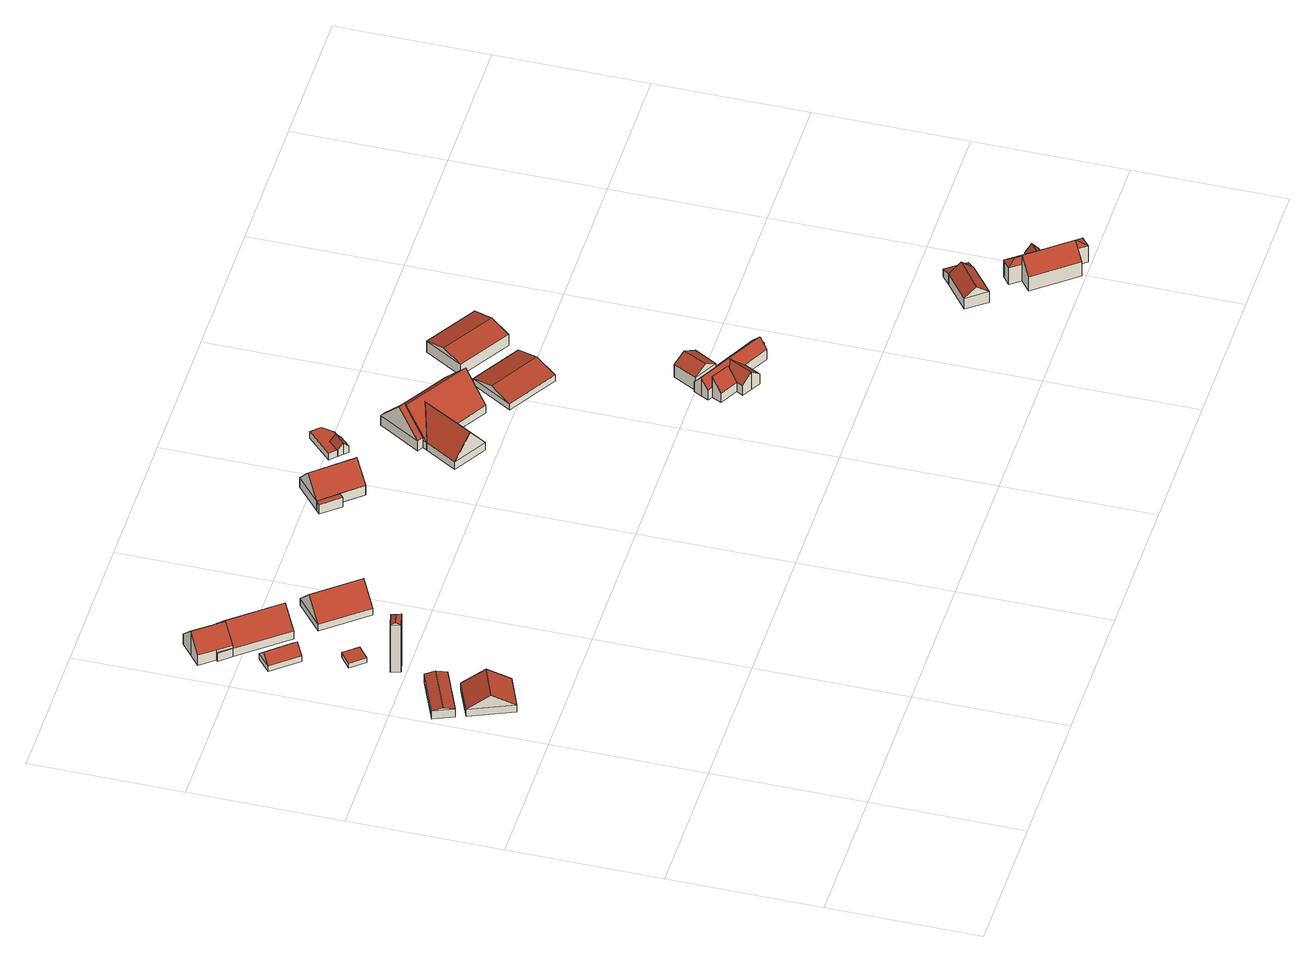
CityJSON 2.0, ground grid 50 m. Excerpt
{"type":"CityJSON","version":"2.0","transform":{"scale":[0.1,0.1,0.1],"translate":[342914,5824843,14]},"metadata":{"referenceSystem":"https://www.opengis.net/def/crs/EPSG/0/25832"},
"CityObjects":{
"building1":{"type":"Building","attributes":{"Gemeindeschluessel":"03456024","AbsoluteHoehe":"15.842","MittlereTraufHoehe":"18.583","Firsthoehe":"23.283","function":"31001_2000","roofType":"3100","measuredHeight":7.44},"address":[{"country":"Germany","locality":"Wielen"}],"geometry":[{"type":"MultiSurface","lod":"2","boundaries":[[[0,1,2,3]],[[4,5,6,7]],[[8,6,5,9]],[[7,6,8]],[[9,5,4]],[[8,3,2,7]],[[7,2,1,4]],[[4,1,0,9]],[[9,0,3,8]]],"semantics":{"surfaces":[{"type":"GroundSurface"},{"type":"RoofSurface"},{"type":"WallSurface"}],"values":[0,1,1,2,2,2,2,2,2]}}]},
"building2":{"type":"Building","attributes":{"Gemeindeschluessel":"03456024","AbsoluteHoehe":"15.86","MittlereTraufHoehe":"19.053","Firsthoehe":"20.012","function":"31001_2000","roofType":"3100","measuredHeight":4.15},"address":[{"country":"Germany","locality":"Wielen"}],"geometry":[{"type":"MultiSurface","lod":"2","boundaries":[[[10,11,12,13]],[[14,15,16,17]],[[18,16,15,19]],[[17,16,18]],[[19,15,14]],[[18,13,12,17]],[[17,12,11,14]],[[14,11,10,19]],[[19,10,13,18]]],"semantics":{"surfaces":[{"type":"GroundSurface"},{"type":"RoofSurface"},{"type":"WallSurface"}],"values":[0,1,1,2,2,2,2,2,2]}}]},
"building3":{"type":"Building","attributes":{"Gemeindeschluessel":"03456024","AbsoluteHoehe":"15.752","MittlereTraufHoehe":"34.626","Firsthoehe":"35.344","function":"31001_2000","roofType":"5000","measuredHeight":19.59},"address":[{"country":"Germany","locality":"Wielen"}],"geometry":[{"type":"MultiSurface","lod":"2","boundaries":[[[20,21,22,23]],[[24,25,26,27]],[[28,26,25,29]],[[27,26,28]],[[29,25,24]],[[28,23,22,27]],[[27,22,21,24]],[[24,21,20,29]],[[29,20,23,28]]],"semantics":{"surfaces":[{"type":"GroundSurface"},{"type":"RoofSurface"},{"type":"WallSurface"}],"values":[0,1,1,2,1,2,2,2,2]}}]},
"building4":{"type":"Building","attributes":{"Gemeindeschluessel":"03456024","AbsoluteHoehe":"15.597","MittlereTraufHoehe":"17.534","Firsthoehe":"17.534","function":"31001_2000","roofType":"1000","measuredHeight":1.94},"address":[{"country":"Germany","locality":"Wielen"}],"geometry":[{"type":"MultiSurface","lod":"2","boundaries":[[[30,31,32,33]],[[34,35,36,37]],[[36,33,32,37]],[[37,32,31,34]],[[34,31,30,35]],[[35,30,33,36]]],"semantics":{"surfaces":[{"type":"GroundSurface"},{"type":"RoofSurface"},{"type":"WallSurface"}],"values":[0,1,2,2,2,2]}}]},
"building5":{"type":"Building","attributes":{"Gemeindeschluessel":"03456024","AbsoluteHoehe":"15.334","MittlereTraufHoehe":"17.488","Firsthoehe":"20.543","function":"31001_2000","roofType":"3100","measuredHeight":5.21},"address":[{"country":"Germany","locality":"Wielen"}],"geometry":[{"type":"MultiSurface","lod":"2","boundaries":[[[38,39,40,41]],[[42,43,44,45]],[[46,44,43,47]],[[45,44,46]],[[47,43,42]],[[46,41,40,45]],[[45,40,39,42]],[[42,39,38,47]],[[47,38,41,46]]],"semantics":{"surfaces":[{"type":"GroundSurface"},{"type":"RoofSurface"},{"type":"WallSurface"}],"values":[0,1,1,2,2,2,2,2,2]}}]},
"building6":{"type":"Building","attributes":{"Gemeindeschluessel":"03456024","AbsoluteHoehe":"15.423","MittlereTraufHoehe":"21.15","Firsthoehe":"24.938","function":"31001_1000","roofType":"3100","measuredHeight":9.52},"address":[{"country":"Germany","locality":"Wielen","thoroughfareNumber":"7","thoroughfareName":"Vennebrügge"}],"geometry":[{"type":"MultiSurface","lod":"2","boundaries":[[[48,49,50,51,52,53,54]],[[55,56,57,58]],[[59,60,61,58,57]],[[60,54,53,61]],[[61,53,52,58]],[[58,52,51,55]],[[55,51,50,56]],[[56,50,49,57]],[[57,49,48,59]],[[59,48,54,60]]],"semantics":{"surfaces":[{"type":"GroundSurface"},{"type":"RoofSurface"},{"type":"WallSurface"}],"values":[0,1,1,2,2,2,2,2,2,2]}}]},
"building7":{"type":"Building","attributes":{"Gemeindeschluessel":"03456024","AbsoluteHoehe":"15.413","MittlereTraufHoehe":"20.455","Firsthoehe":"24.852","function":"31001_2000","roofType":"3100","measuredHeight":9.44},"address":[{"country":"Germany","locality":"Wielen"}],"children":["building7-1"],"geometry":[{"type":"MultiSurface","lod":"2","boundaries":[[[51,62,63,64,65,66,53,67]],[[68,69,70,71,72]],[[73,74,75,72,71]],[[71,67,53,73]],[[74,66,65,75]],[[75,65,64,72]],[[72,64,63,68]],[[68,63,62,69]],[[69,62,51,70]],[[70,51,67,71]],[[73,76,74]],[[53,66,74,76]]],"semantics":{"surfaces":[{"type":"GroundSurface"},{"type":"RoofSurface"},{"type":"WallSurface"},{"type":"ClosureSurface"}],"values":[0,1,1,2,2,2,2,2,2,2,2,3]}}]},
"building7-1":{"type":"BuildingPart","attributes":{"AbsoluteHoehe":"15.413","MittlereTraufHoehe":"18.707","Firsthoehe":"18.707","roofType":"1000","measuredHeight":3.29},"parents":["building7"],"geometry":[{"type":"MultiSurface","lod":"2","boundaries":[[[54,53,66,77]],[[76,78,79,74]],[[79,77,66,74]],[[76,53,54,78]],[[78,54,77,79]],[[76,74,66,53]]],"semantics":{"surfaces":[{"type":"GroundSurface"},{"type":"RoofSurface"},{"type":"WallSurface"},{"type":"ClosureSurface"}],"values":[0,1,2,2,2,3]}}]},
"building8":{"type":"Building","attributes":{"Gemeindeschluessel":"03456024","AbsoluteHoehe":"15.213","MittlereTraufHoehe":"17.846","Firsthoehe":"24.74","function":"31001_2000","roofType":"3100","measuredHeight":9.53},"address":[{"country":"Germany","locality":"Wielen"}],"geometry":[{"type":"MultiSurface","lod":"2","boundaries":[[[80,81,82,83]],[[84,85,86,87]],[[88,86,85,89]],[[87,86,88]],[[89,85,84]],[[88,83,82,87]],[[87,82,81,84]],[[84,81,80,89]],[[89,80,83,88]]],"semantics":{"surfaces":[{"type":"GroundSurface"},{"type":"RoofSurface"},{"type":"WallSurface"}],"values":[0,1,1,2,2,2,2,2,2]}}]},
"building9":{"type":"Building","attributes":{"Gemeindeschluessel":"03456024","AbsoluteHoehe":"14.913","MittlereTraufHoehe":"18.665","Firsthoehe":"25.344","function":"31001_1000","roofType":"3100","measuredHeight":10.43},"address":[{"country":"Germany","locality":"Wielen","thoroughfareNumber":"59","thoroughfareName":"Vennebrügge"}],"children":["building9-1"],"geometry":[{"type":"MultiSurface","lod":"2","boundaries":[[[90,91,92,93]],[[94,95,96,97]],[[98,96,95,99]],[[97,96,98]],[[99,95,94]],[[98,93,92,97]],[[94,91,90,99]],[[99,90,93,98]],[[94,100,101,91]],[[92,101,100,97]]],"semantics":{"surfaces":[{"type":"GroundSurface"},{"type":"RoofSurface"},{"type":"WallSurface"},{"type":"ClosureSurface"}],"values":[0,1,1,2,2,2,2,2,2,3]}}]},
"building9-1":{"type":"BuildingPart","attributes":{"AbsoluteHoehe":"14.913","MittlereTraufHoehe":"18.665","Firsthoehe":"18.665","roofType":"1000","measuredHeight":3.75},"parents":["building9"],"geometry":[{"type":"MultiSurface","lod":"2","boundaries":[[[102,103,92,101]],[[104,105,100,97]],[[97,92,103,104]],[[104,103,102,105]],[[105,102,101,100]],[[100,101,92,97]]],"semantics":{"surfaces":[{"type":"GroundSurface"},{"type":"RoofSurface"},{"type":"WallSurface"},{"type":"ClosureSurface"}],"values":[0,1,2,2,2,3]}}]},
"building10":{"type":"Building","attributes":{"Gemeindeschluessel":"03456024","AbsoluteHoehe":"14.856","MittlereTraufHoehe":"18.032","Firsthoehe":"19.541","function":"31001_2000","roofType":"3100","measuredHeight":4.69},"address":[{"country":"Germany","locality":"Wielen"}],"geometry":[{"type":"MultiSurface","lod":"2","boundaries":[[[106,107,108,109,110,111,112,113]],[[114,115,116,117,118]],[[119,120,121,118,117]],[[114,113,112,115]],[[115,112,111,116]],[[116,111,110,117]],[[117,110,109,119]],[[119,109,108,120]],[[120,108,107,121]],[[121,107,106,118]],[[118,106,113,114]]],"semantics":{"surfaces":[{"type":"GroundSurface"},{"type":"RoofSurface"},{"type":"WallSurface"}],"values":[0,1,1,2,2,2,2,2,2,2,2]}}]},
"building11":{"type":"Building","attributes":{"Gemeindeschluessel":"03456024","AbsoluteHoehe":"14.821","MittlereTraufHoehe":"17.427","Firsthoehe":"17.427","function":"31001_2000","roofType":"1000","measuredHeight":2.61},"address":[{"country":"Germany","locality":"Wielen"}],"geometry":[{"type":"MultiSurface","lod":"2","boundaries":[[[122,123,124,125,126,127,128]],[[120,119,129,130,131,132,133]],[[132,128,127,133]],[[133,127,126,120]],[[120,126,125,119]],[[119,125,124,129]],[[129,124,123,130]],[[130,123,122,131]],[[131,122,128,132]]],"semantics":{"surfaces":[{"type":"GroundSurface"},{"type":"RoofSurface"},{"type":"WallSurface"}],"values":[0,1,2,2,2,2,2,2,2]}}]},
"building12":{"type":"Building","attributes":{"Gemeindeschluessel":"03456024","AbsoluteHoehe":"14.91","MittlereTraufHoehe":"17.924","Firsthoehe":"27.33","function":"31001_1000","roofType":"3100","measuredHeight":12.42},"address":[{"country":"Germany","locality":"Wielen","thoroughfareNumber":"6","thoroughfareName":"Vennebrügge"}],"children":["building12-1","building12-2"],"geometry":[{"type":"MultiSurface","lod":"2","boundaries":[[[134,135,136,137]],[[138,139,140,141]],[[141,140,142]],[[142,135,134,141]],[[141,134,137,138]],[[143,144,145,142,140,139]],[[143,145,144]],[[146,147,148,143,139]],[[149,147,146]],[[138,148,147,149]],[[143,148,150,136]],[[150,148,138,137]],[[142,145,151,135]],[[136,151,145,143]]],"semantics":{"surfaces":[{"type":"GroundSurface"},{"type":"RoofSurface"},{"type":"WallSurface"},{"type":"ClosureSurface"}],"values":[0,1,2,2,2,1,3,2,3,3,2,3,2,3]}}]},
"building12-1":{"type":"BuildingPart","attributes":{"AbsoluteHoehe":"14.91","MittlereTraufHoehe":"17.924","Firsthoehe":"25.866","roofType":"5000","measuredHeight":10.96},"parents":["building12"],"geometry":[{"type":"MultiSurface","lod":"2","boundaries":[[[136,151,152,153]],[[145,144,154,155]],[[156,154,144,143]],[[155,154,156]],[[156,153,152,155]],[[155,152,151,145]],[[143,136,153,156]],[[143,144,145]],[[145,151,136,143]]],"semantics":{"surfaces":[{"type":"GroundSurface"},{"type":"RoofSurface"},{"type":"WallSurface"},{"type":"ClosureSurface"}],"values":[0,1,1,2,2,2,2,3,3]}}]},
"building12-2":{"type":"BuildingPart","attributes":{"AbsoluteHoehe":"14.91","MittlereTraufHoehe":"18.836","Firsthoehe":"27.355","roofType":"3100","measuredHeight":12.44},"parents":["building12"],"geometry":[{"type":"MultiSurface","lod":"2","boundaries":[[[157,158,137,150]],[[159,160,161,162]],[[147,161,160,163]],[[163,160,159]],[[162,137,158,159]],[[159,158,157,163]],[[163,157,150,147]],[[146,149,162,161]],[[147,149,146]],[[162,149,138]],[[149,147,148,138]],[[138,148,150,137]]],"semantics":{"surfaces":[{"type":"GroundSurface"},{"type":"RoofSurface"},{"type":"WallSurface"},{"type":"ClosureSurface"}],"values":[0,1,1,2,2,2,2,2,3,2,3,3]}}]},
"building13":{"type":"Building","attributes":{"Gemeindeschluessel":"03456024","AbsoluteHoehe":"14.74","MittlereTraufHoehe":"17.129","Firsthoehe":"19.16","function":"31001_2000","roofType":"3100","measuredHeight":4.42},"address":[{"country":"Germany","locality":"Wielen"}],"geometry":[{"type":"MultiSurface","lod":"2","boundaries":[[[164,165,166,167]],[[168,169,170,171]],[[172,170,169,173]],[[171,170,172]],[[173,169,168]],[[172,167,166,171]],[[171,166,165,168]],[[168,165,164,173]],[[173,164,167,172]]],"semantics":{"surfaces":[{"type":"GroundSurface"},{"type":"RoofSurface"},{"type":"WallSurface"}],"values":[0,1,1,2,2,2,2,2,2]}}]},
"building14":{"type":"Building","attributes":{"Gemeindeschluessel":"03456024","AbsoluteHoehe":"14.949","MittlereTraufHoehe":"20.072","Firsthoehe":"22.705","function":"31001_2000","roofType":"3100","measuredHeight":7.76},"address":[{"country":"Germany","locality":"Wielen"}],"geometry":[{"type":"MultiSurface","lod":"2","boundaries":[[[174,175,176,177]],[[178,179,180,181]],[[182,180,179,183]],[[181,180,182]],[[183,179,178]],[[182,177,176,181]],[[181,176,175,178]],[[178,175,174,183]],[[183,174,177,182]]],"semantics":{"surfaces":[{"type":"GroundSurface"},{"type":"RoofSurface"},{"type":"WallSurface"}],"values":[0,1,1,2,2,2,2,2,2]}}]},
"building15":{"type":"Building","attributes":{"Gemeindeschluessel":"03456024","AbsoluteHoehe":"14.96","MittlereTraufHoehe":"19.642","Firsthoehe":"22.347","function":"31001_1000","roofType":"3100","measuredHeight":7.39},"address":[{"country":"Germany","locality":"Wielen","thoroughfareNumber":"17","thoroughfareName":"Vennebrügge"}],"children":["building15-1","building15-2","building15-3"],"geometry":[{"type":"MultiSurface","lod":"2","boundaries":[[[184,185,186,187,188,189,190,191,192,193,194]],[[195,196,197,198,199,200]],[[201,202,203,204,205,206,200,199]],[[204,194,193,205]],[[205,193,192,206]],[[195,190,189,196]],[[196,189,188,197]],[[197,188,187,198]],[[198,187,186,199]],[[199,186,185,201]],[[201,185,184,202]],[[203,194,204]],[[200,206,207,208]],[[208,207,192,191]],[[200,208,195]],[[190,195,208,191]],[[209,210,194,203]],[[209,202,184,210]]],"semantics":{"surfaces":[{"type":"GroundSurface"},{"type":"RoofSurface"},{"type":"WallSurface"},{"type":"ClosureSurface"}],"values":[0,1,1,2,2,2,2,2,2,2,2,2,2,3,2,3,3,3]}}]},
"building15-1":{"type":"BuildingPart","attributes":{"AbsoluteHoehe":"14.96","MittlereTraufHoehe":"18.864","Firsthoehe":"18.864","roofType":"1000","measuredHeight":3.9},"parents":["building15"],"geometry":[{"type":"MultiSurface","lod":"2","boundaries":[[[190,211,212,213,214,192]],[[215,216,217,195,207,218]],[[207,192,214,218]],[[218,214,213,215]],[[215,213,212,216]],[[216,212,211,217]],[[217,211,190,195]],[[207,208,191,192]],[[208,195,190,191]]],"semantics":{"surfaces":[{"type":"GroundSurface"},{"type":"RoofSurface"},{"type":"WallSurface"},{"type":"ClosureSurface"}],"values":[0,1,2,2,2,2,2,3,3]}}]},
"building15-2":{"type":"BuildingPart","attributes":{"AbsoluteHoehe":"14.96","MittlereTraufHoehe":"19.323","Firsthoehe":"22.079","roofType":"5000","measuredHeight":7.12},"parents":["building15"],"geometry":[{"type":"MultiSurface","lod":"2","boundaries":[[[219,220,221,210,194,222]],[[209,223,224,225,226]],[[203,209,226]],[[225,227,203,226]],[[227,222,194,203]],[[223,221,220,224]],[[224,220,219,225]],[[225,219,222,227]],[[203,194,210,209]],[[223,228,229]],[[229,228,209,210,221]]],"semantics":{"surfaces":[{"type":"GroundSurface"},{"type":"RoofSurface"},{"type":"WallSurface"},{"type":"ClosureSurface"}],"values":[0,1,1,1,2,2,2,2,3,2,3]}}]},
"building15-3":{"type":"BuildingPart","attributes":{"AbsoluteHoehe":"14.96","MittlereTraufHoehe":"20.997","Firsthoehe":"23.284","roofType":"2100","measuredHeight":8.32},"parents":["building15"],"geometry":[{"type":"MultiSurface","lod":"2","boundaries":[[[184,210,221,230]],[[231,232,233,229]],[[233,230,221,229]],[[232,184,230,233]],[[231,228,209]],[[209,228,229,221,210]],[[232,231,209,202]],[[184,202,209,210]]],"semantics":{"surfaces":[{"type":"GroundSurface"},{"type":"RoofSurface"},{"type":"WallSurface"},{"type":"ClosureSurface"}],"values":[0,1,2,2,2,3,2,3]}}]},
"building16":{"type":"Building","attributes":{"Gemeindeschluessel":"03456024","AbsoluteHoehe":"14.718","MittlereTraufHoehe":"18.978","Firsthoehe":"20.969","function":"31001_2000","roofType":"3100","measuredHeight":6.25},"address":[{"country":"Germany","locality":"Wielen"}],"geometry":[{"type":"MultiSurface","lod":"2","boundaries":[[[234,235,236,237]],[[238,239,240,241]],[[242,240,239,243]],[[241,240,242]],[[243,239,238]],[[242,237,236,241]],[[241,236,235,238]],[[238,235,234,243]],[[243,234,237,242]]],"semantics":{"surfaces":[{"type":"GroundSurface"},{"type":"RoofSurface"},{"type":"WallSurface"}],"values":[0,1,1,2,2,2,2,2,2]}}]},
"building17":{"type":"Building","attributes":{"Gemeindeschluessel":"03456024","AbsoluteHoehe":"15.54","MittlereTraufHoehe":"19.788","Firsthoehe":"23.138","function":"31001_2000","roofType":"3100","measuredHeight":7.6},"address":[{"country":"Germany","locality":"Wielen"}],"geometry":[{"type":"MultiSurface","lod":"2","boundaries":[[[244,245,246,247]],[[248,249,250,251]],[[252,250,249,253]],[[251,250,252]],[[253,249,248]],[[252,247,246,251]],[[251,246,245,248]],[[248,245,244,253]],[[253,244,247,252]]],"semantics":{"surfaces":[{"type":"GroundSurface"},{"type":"RoofSurface"},{"type":"WallSurface"}],"values":[0,1,1,2,2,2,2,2,2]}}]},
"building18":{"type":"Building","attributes":{"Gemeindeschluessel":"03456024","AbsoluteHoehe":"15.51","MittlereTraufHoehe":"19.012","Firsthoehe":"19.493","function":"31001_2000","roofType":"2100","measuredHeight":3.98},"address":[{"country":"Germany","locality":"Wielen"}],"geometry":[{"type":"MultiSurface","lod":"2","boundaries":[[[254,255,247,246]],[[256,257,258,259]],[[258,246,247,259]],[[259,247,255,256]],[[256,255,254,257]],[[257,254,246,258]]],"semantics":{"surfaces":[{"type":"GroundSurface"},{"type":"RoofSurface"},{"type":"WallSurface"}],"values":[0,1,2,2,2,2]}}]},
"building19":{"type":"Building","attributes":{"Gemeindeschluessel":"03456024","AbsoluteHoehe":"15.715","MittlereTraufHoehe":"24.08","Firsthoehe":"25.94","function":"31001_1000","roofType":"2100","measuredHeight":10.22},"address":[{"country":"Germany","locality":"Wielen","thoroughfareNumber":"43B","thoroughfareName":"Vennebrügge"}],"children":["building19-1","building19-2"],"geometry":[{"type":"MultiSurface","lod":"2","boundaries":[[[260,261,262,263]],[[264,265,266,267]],[[266,263,262,267]],[[267,262,261,264]],[[265,260,263,266]],[[265,264,268,269]],[[261,260,269,268]]],"semantics":{"surfaces":[{"type":"GroundSurface"},{"type":"RoofSurface"},{"type":"WallSurface"},{"type":"ClosureSurface"}],"values":[0,1,2,2,2,2,3]}}]},
"building19-1":{"type":"BuildingPart","attributes":{"AbsoluteHoehe":"15.715","MittlereTraufHoehe":"19.476","Firsthoehe":"21.316","roofType":"3100","measuredHeight":5.6},"parents":["building19"],"geometry":[{"type":"MultiSurface","lod":"2","boundaries":[[[270,271,272,273,274,275]],[[276,277,278,279]],[[280,281,279,278]],[[280,274,273,281]],[[281,273,272,279]],[[279,272,271,276]],[[276,271,270,277]],[[280,278,275,274]],[[278,277,270,275]]],"semantics":{"surfaces":[{"type":"GroundSurface"},{"type":"RoofSurface"},{"type":"WallSurface"},{"type":"ClosureSurface"}],"values":[0,1,1,2,2,2,2,3,3]}}]},
"building19-2":{"type":"BuildingPart","attributes":{"AbsoluteHoehe":"15.715","MittlereTraufHoehe":"22.186","Firsthoehe":"23.835","roofType":"3200","measuredHeight":8.12},"parents":["building19"],"geometry":[{"type":"MultiSurface","lod":"2","boundaries":[[[282,283,270,274,284,285,261,260]],[[286,287,288]],[[289,290,269,268,286,288]],[[291,290,289]],[[288,287,292,293,291,289]],[[268,261,285,286]],[[286,285,284,287]],[[287,284,274,292]],[[293,270,283,291]],[[291,283,282,290]],[[290,282,260,269]],[[268,269,260,261]],[[293,292,280,278,277]],[[274,275,278,280]],[[277,278,275,270]]],"semantics":{"surfaces":[{"type":"GroundSurface"},{"type":"RoofSurface"},{"type":"WallSurface"},{"type":"ClosureSurface"}],"values":[0,1,1,1,1,2,2,2,2,2,2,3,2,3,3]}}]}
},
"vertices":[
[109,1130,18],[49,1272,18],[161,1319,18],[221,1177,18],[49,1272,46],[79,1201,93],[191,1248,93],[161,1319,46],[221,1177,46],[109,1130,46],
[36,1303,19],[8,1368,19],[166,1435,19],[194,1370,19],[8,1368,51],[22,1336,60],[180,1403,60],[166,1435,51],[194,1370,51],[36,1303,51],
[233,1559,18],[242,1527,18],[194,1515,18],[185,1547,18],[242,1527,206],[226,1540,213],[190,1531,213],[194,1515,206],[185,1547,206],[233,1559,206],
[251,1661,16],[209,1627,16],[171,1673,16],[214,1707,16],[209,1627,35],[251,1661,35],[214,1707,35],[171,1673,35],
[216,1861,13],[166,1819,13],[94,1905,13],[143,1947,13],[166,1819,35],[191,1840,65],[118,1926,65],[94,1905,35],[143,1947,35],[216,1861,35],
[64,2117,14],[105,2151,14],[146,2185,14],[218,2096,14],[176,2062,14],[134,2027,14],[102,2068,14],[218,2096,56],[146,2185,56],[105,2151,109],[176,2062,109],[64,2117,56],[102,2068,56],[134,2027,56],
[228,2104,14],[354,1950,14],[306,1910,14],[257,1870,14],[131,2024,14],[179,2064,14],[354,1950,47],[228,2104,47],[218,2096,59],[179,2064,109],[306,1910,109],[134,2027,52],[131,2024,47],[257,1870,47],[134,2027,47],
[97,2064,14],[102,2068,47],[97,2064,47],
[529,1753,12],[429,1669,12],[314,1808,12],[414,1892,12],[429,1669,38],[479,1711,107],[364,1850,107],[314,1808,38],[414,1892,38],[529,1753,38],
[1045,1913,9],[956,1836,9],[849,1960,9],[939,2037,9],[956,1836,47],[1000,1875,113],[894,1998,113],[849,1960,47],[939,2037,47],[1045,1913,47],[900,1901,47],[900,1901,9],
[885,1888,9],[834,1947,9],[834,1947,47],[885,1888,47],
[1117,1950,9],[1103,1964,9],[1104,1965,9],[1136,1997,9],[1150,1983,9],[1159,1974,9],[1164,1970,9],[1131,1936,9],[1131,1936,34],[1164,1970,34],[1159,1974,41],[1150,1983,55],[1117,1950,55],[1136,1997,34],[1104,1965,34],[1103,1964,34],
[1192,2039,8],[1182,1995,8],[1159,1974,8],[1136,1997,8],[1104,1965,8],[1083,1986,8],[1163,2068,8],[1159,1974,34],[1182,1995,34],[1192,2039,34],[1163,2068,34],[1083,1986,34],
[1506,1737,9],[1414,1584,9],[1203,1712,9],[1295,1864,9],[1295,1864,39],[1249,1788,133],[1460,1660,133],[1506,1737,39],[1414,1584,39],[1203,1712,39],[1296,1743,119],[1313,1645,39],[1251,1792,129],[1211,1726,48],[1211,1726,39],[1290,1857,48],[1211,1726,9],[1313,1645,9],
[1250,1541,9],[1140,1607,9],[1195,1574,119],[1250,1541,39],[1140,1607,39],
[1192,1737,9],[1276,1876,9],[1276,1876,48],[1234,1806,134],[1253,1795,134],[1295,1864,48],[1192,1737,48],
[1694,1559,7],[1613,1422,7],[1449,1519,7],[1531,1656,7],[1613,1422,31],[1654,1490,52],[1490,1587,52],[1449,1519,31],[1531,1656,31],[1694,1559,31],
[1759,958,9],[1681,1000,9],[1722,1079,9],[1801,1035,9],[1681,1000,61],[1720,979,87],[1761,1057,87],[1722,1079,61],[1801,1035,61],[1759,958,61],
[1663,943,10],[1647,951,10],[1660,977,10],[1674,1003,10],[1681,1000,10],[1759,958,10],[1902,883,10],[1888,856,10],[1887,854,10],[1874,830,10],[1789,875,10],[1902,883,49],[1759,958,49],[1681,1000,49],[1674,1003,49],[1660,977,83],[1888,856,83],[1647,951,49],[1663,943,49],[1789,875,49],[1789,875,48],[1874,830,49],[1887,854,81],[1887,854,49],[1888,856,49],[1724,910,49],[1724,910,10],
[1905,881,10],[1900,872,10],[1913,865,10],[1902,846,10],[1913,865,49],[1900,872,49],[1905,881,49],[1902,846,49],
[1728,838,10],[1695,856,10],[1708,879,10],[1760,821,10],[1708,879,49],[1695,856,49],[1728,838,81],[1769,917,81],[1760,821,49],[1708,880,49],[1708,879,47],
[1646,911,10],[1724,910,92],[1663,943,93],[1646,911,47],
[1810,1728,7],[1733,1600,7],[1562,1703,7],[1639,1831,7],[1733,1600,50],[1771,1664,70],[1600,1767,70],[1562,1703,50],[1639,1831,50],[1810,1728,50],
[2298,249,15],[2248,313,15],[2344,389,15],[2394,326,15],[2248,313,58],[2273,281,91],[2369,357,91],[2344,389,58],[2394,326,58],[2298,249,58],
[2375,414,15],[2425,350,15],[2425,350,45],[2375,414,45],[2344,389,55],[2394,326,55],
[2417,179,17],[2526,42,17],[2486,11,17],[2378,148,17],[2526,42,119],[2417,179,119],[2378,148,73],[2486,11,73],[2526,42,82],[2417,179,82],
[2477,167,17],[2513,196,17],[2527,179,17],[2540,161,17],[2504,133,17],[2490,150,17],[2513,196,46],[2477,167,46],[2490,150,73],[2527,179,73],[2504,133,46],[2540,161,46],
[2391,213,17],[2422,237,17],[2582,34,17],[2552,9,17],[2552,9,82],[2582,34,82],[2549,44,98],[2424,202,98],[2391,213,82],[2422,237,82],[2504,133,82],[2477,167,82]
]}
